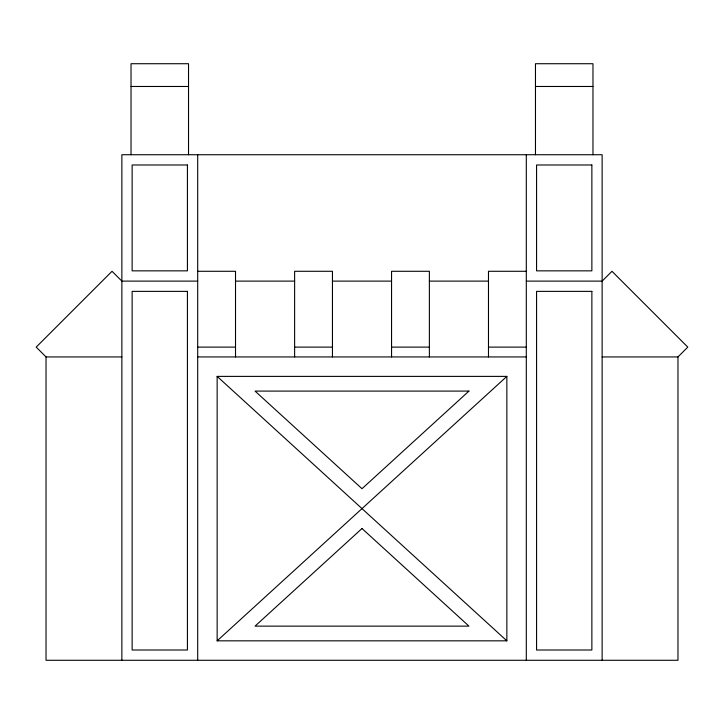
<?xml version="1.0" encoding="UTF-8"?>
<svg xmlns="http://www.w3.org/2000/svg" width="724" height="724" viewBox="0 0 724 724"><rect width="100%" height="100%" fill="white"/><g stroke="black" fill="none" stroke-linecap="round" stroke-linejoin="round"><path stroke-width="1.09" d="M197.697 281.111L121.867 281.111L112.03 271.283L36.2 347.113L46.028 356.941L46.028 660.279L677.972 660.279L677.972 356.941L687.8 347.113L611.97 271.283L602.133 281.111L526.303 281.111M217.146 640.831L506.854 376.389L506.854 640.831L217.146 640.831L217.146 376.389L506.854 376.389M131.026 86.473L188.53 86.473M535.47 86.473L592.974 86.473M197.697 271.283L235.517 271.283L235.517 356.941M526.303 271.283L488.483 271.283L488.483 356.941M235.517 281.111L294.623 281.111M332.443 281.111L391.557 281.111M429.377 281.111L488.483 281.111M197.697 347.113L235.517 347.113M294.623 347.113L332.443 347.113M391.557 347.113L429.377 347.113M488.483 347.113L526.303 347.113M46.028 356.941L121.867 356.941M197.697 356.941L526.303 356.941M602.133 356.941L677.972 356.941M217.146 376.389L506.854 640.831M602.133 660.279L602.133 154.728L121.867 154.728L121.867 660.279M592.974 154.728L592.974 63.721L535.47 63.721L535.47 154.728M526.303 154.728L526.303 660.279M429.377 356.941L429.377 271.283L391.557 271.283L391.557 356.941M332.443 356.941L332.443 271.283L294.623 271.283L294.623 356.941M197.697 154.728L197.697 660.279M188.53 154.728L188.53 63.721L131.026 63.721L131.026 154.728M468.953 391.087L362 488.709L255.047 391.087L468.953 391.087M362 528.511L255.047 626.133L468.953 626.133L362 528.511M187.425 164.991L132.13 164.991L132.13 270.848L187.425 270.848L187.425 164.991M591.87 164.991L536.574 164.991L536.574 270.848L591.87 270.848L591.87 164.991M187.425 291.374L132.13 291.374L132.13 650.007L187.425 650.007L187.425 291.374M591.87 291.374L536.574 291.374L536.574 650.007L591.87 650.007L591.87 291.374"/></g></svg>
